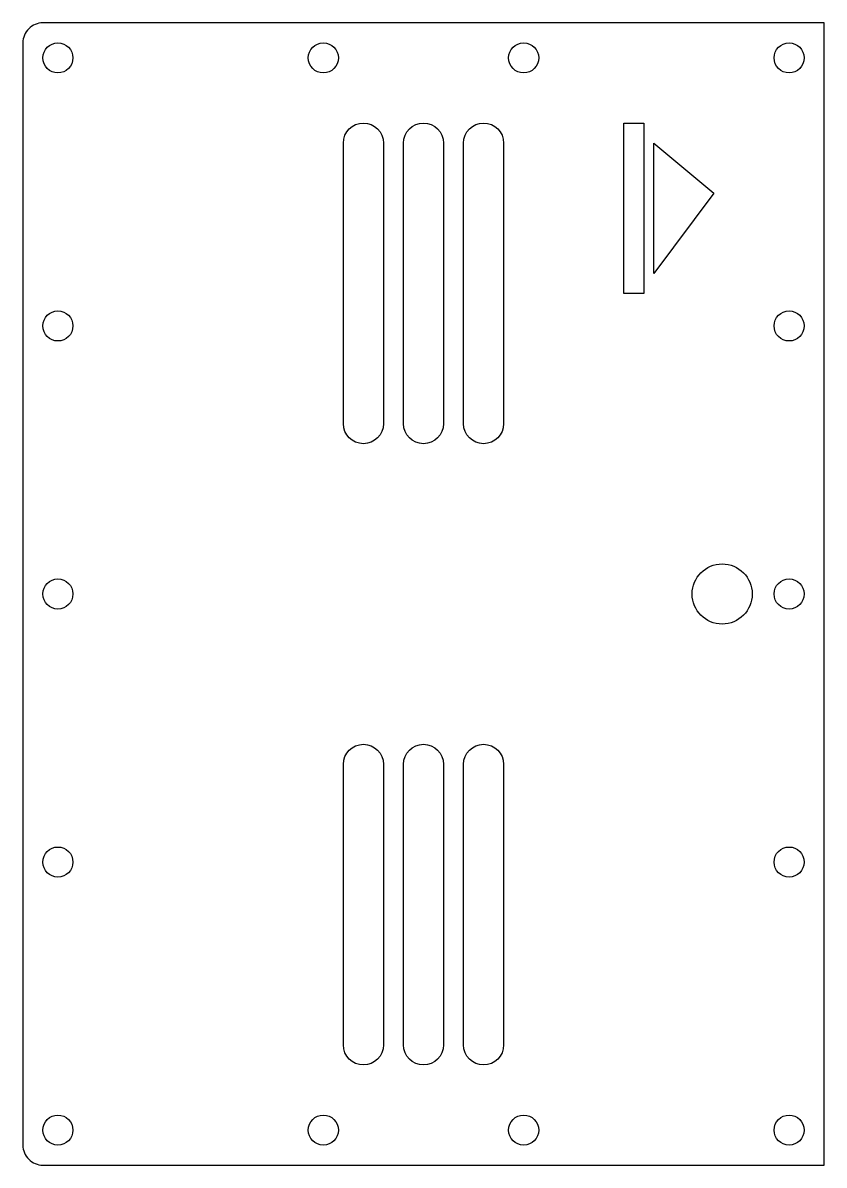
# Model space of a CAD drawing. Header units: millimetres. Extents: x -40 to 40, y -107 to 7.
import ezdxf

# ---------------------------------------------------------------- set-up
doc = ezdxf.new("R2010")
doc.units = ezdxf.units.MM
doc.layers.get('0').update_dxf_attribs({"linetype": 'CONTINUOUS'})

msp = doc.modelspace()

# ---------------------------------------------------------------- linework, layer by layer
for points in [[(-40, -105, 0.414214), (-38, -107), (40, -107), (40, 7), (-38, 7, 0.414214), (-40, 5)], [(-8, -33), (-8, -5, -1), (-4, -5), (-4, -33, -1)], [(-2, -33), (-2, -5, -1), (2, -5), (2, -33, -1)], [(4, -33), (4, -5, -1), (8, -5), (8, -33, -1)], [(-4, -67), (-4, -95, -1), (-8, -95), (-8, -67, -1)], [(2, -67), (2, -95, -1), (-2, -95), (-2, -67, -1)], [(8, -67), (8, -95, -1), (4, -95), (4, -67, -1)]]:
    msp.add_lwpolyline(points, format="xyb", close=True)
for points in [[(22, -20), (20, -20), (20, -3), (22, -3)], [(23, -18), (23, -5), (29, -10)]]:
    msp.add_lwpolyline(points, close=True)
for centre, radius in [((-36.5, 3.5), 1.5), ((-10, 3.5), 1.5), ((10, 3.5), 1.5), ((36.5, 3.5), 1.5), ((-36.5, -23.25), 1.5), ((36.5, -23.25), 1.5), ((29.82, -50), 3), ((-36.5, -50), 1.5), ((36.5, -50), 1.5), ((-36.5, -76.75), 1.5), ((36.5, -76.75), 1.5), ((-36.5, -103.5), 1.5), ((-10, -103.5), 1.5), ((10, -103.5), 1.5), ((36.5, -103.5), 1.5)]:
    msp.add_circle(centre, radius)

doc.saveas('drawing.dxf')
